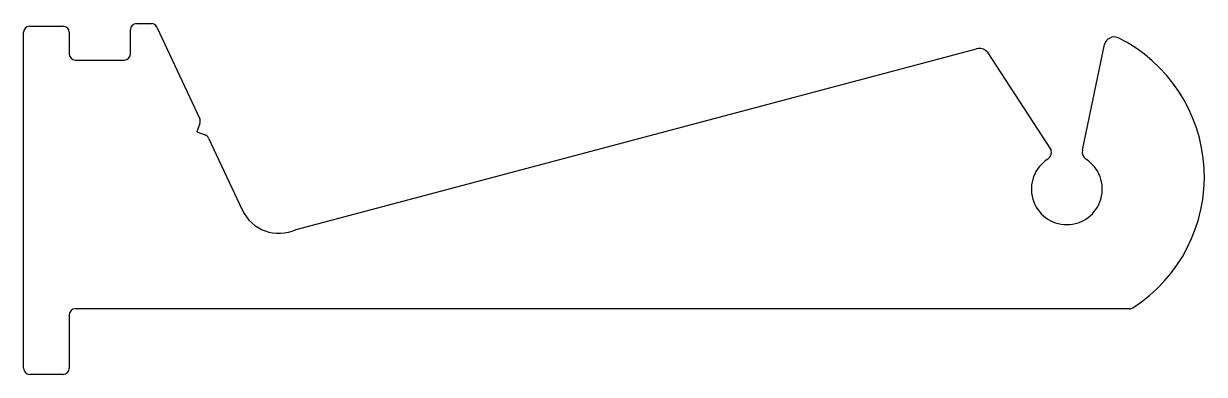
# Model space of a CAD drawing. Extents: x 760.2 to 818.4, y 467.2 to 484.5.
import ezdxf

# ---------------------------------------------------------------- set-up
doc = ezdxf.new("R2010")
doc.units = 0
doc.layers.get('0').update_dxf_attribs({"linetype": 'CONTINUOUS'})

msp = doc.modelspace()

# ---------------------------------------------------------------- linework, layer by layer
at = {"color": 0}
for p, q in [((760.531, 484.388), (762.18, 484.388)), ((765.797, 484.517), (766.529, 484.517)), ((766.801, 484.343), (768.909, 479.823)), ((760.231, 467.517), (760.231, 484.088)), ((762.48, 484.088), (762.48, 483.017)), ((765.497, 483.017), (765.497, 484.217)), ((773.662, 474.362), (807.204, 483.278)), ((807.718, 483.123), (810.881, 478.271)), ((812.425, 478.271), (813.508, 483.489)), ((762.78, 482.717), (765.197, 482.717)), ((768.919, 479.593), (768.768, 479.179)), ((768.768, 479.179), (769.183, 479.028)), ((769.352, 478.873), (771.004, 475.329)), ((814.742, 470.449), (762.78, 470.449)), ((762.48, 470.149), (762.48, 467.517)), ((762.18, 467.217), (760.531, 467.217))]:
    msp.add_line(p, q, dxfattribs=at)
for centre, radius, start, end in [((760.531, 484.088), 0.3, 90, 180), ((762.18, 484.088), 0.3, 360, 90), ((765.797, 484.217), 0.3, 90, 180), ((766.529, 484.217), 0.3, 25.00005, 90), ((813.991, 483.359), 0.5, 68.14027, 165), ((810.76, 476.954), 7.672, 302.68722, 63.55175), ((807.339, 482.797), 0.5, 40.70684, 105.71585), ((762.78, 483.017), 0.3, 180, 270), ((765.197, 483.017), 0.3, 270, 0), ((768.637, 479.696), 0.3, 340.00054, 25.00005), ((769.08, 478.746), 0.3, 24.99995, 69.99959), ((810.495, 478.168), 0.4, 302.59734, 15), ((812.812, 478.168), 0.4, 165, 237.40266), ((811.653, 476.356), 1.75, 122.59734, 57.40266), ((772.817, 476.174), 2, 204.99997, 294.99996), ((762.78, 470.149), 0.3, 90, 180), ((814.742, 470.749), 0.3, 270, 302.68722), ((760.531, 467.517), 0.3, 180, 270), ((762.18, 467.517), 0.3, 270, 0)]:
    msp.add_arc(centre, radius, start, end, dxfattribs=at)

doc.saveas('drawing.dxf')
